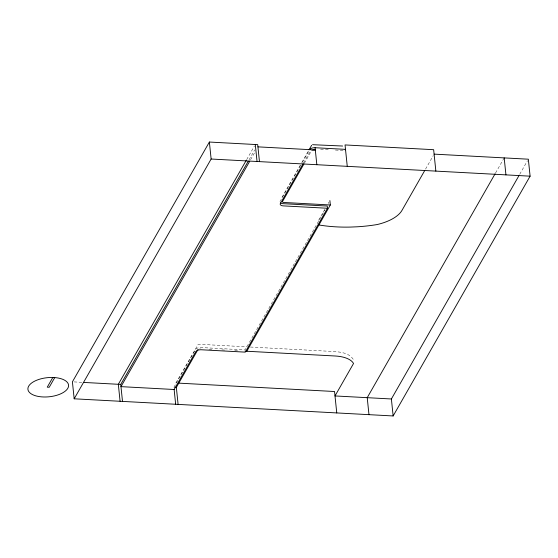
<?xml version="1.0" encoding="UTF-8"?>
<svg xmlns="http://www.w3.org/2000/svg" width="558" height="558" viewBox="0 0 558 558"><rect width="100%" height="100%" fill="white"/><g stroke="black" fill="none" stroke-linecap="round" stroke-linejoin="round"><path stroke-width="0.42" stroke-dasharray="2.79 2.09" d="M281.999 197.295L301.327 163.32M246.65 159.637L254.427 146.022M249.063 159.769L254.678 149.935M250.591 159.714L254.908 152.153M301.752 162.573L308.588 150.604M175.889 382.983L197.999 344.677L199.883 344.314L246.894 346.846M173.908 387.28L195.537 349.406A4.394 2.065 -5.9 0 1 200.943 347.543L245.06 349.915L325.084 209.815M300.671 165.342L280.102 201.361A4.394 2.065 -5.9 0 0 279.983 201.633M302.387 162.343L309.244 150.339M303.475 163.062L309.899 151.804A4.394 2.065 -5.9 0 1 311.497 150.576M304.347 163.264L311.615 150.548M324.805 209.431L318.465 220.536L318.618 222.007M328.188 203.51L329.032 202.031M425.538 169.13L433.245 155.626M495.539 173.022L503.748 158.653M519.707 174.326L527.484 160.711M343.058 150.458L333.503 149.949M200.343 348.75L200.022 348.743A1.869 0.879 -5.9 0 0 199.778 348.75M320.585 149.258L330.057 149.767M250.375 347.034L334.821 351.575C341.308 352.126 349.168 353.193 353.075 359.073L353.228 360.545M208.943 349.21L213.247 349.441M221.847 349.901L226.15 350.138M234.751 350.598L239.054 350.829M74.151 381.916L81.949 382.335"/><path stroke-width="0.84" d="M329.883 200.552L330.336 204.981L283.583 202.456A1.869 0.879 -5.9 0 1 282.474 201.605L282.557 201.41M52.794 377.494L47.263 387.175L49.223 387.28L54.747 377.599M259.463 161.625L257.705 144.641L209.376 142.039L72.414 381.825L74.172 398.803L393.139 415.961L530.1 176.175L528.342 159.197L434.103 154.127M74.172 398.803L211.133 159.023L209.376 142.039M246.218 160.397L118.331 384.295L120.082 401.272M122.502 401.404L120.744 384.42L248.198 161.283M249.726 161.227L120.974 386.638L174.138 389.498L195.767 351.624A4.394 2.065 -5.9 0 1 201.173 349.761L245.29 352.133L327.469 208.26L327.239 206.048L283.122 203.677A4.394 2.065 -5.9 0 1 280.493 202.903M309.02 149.858L311.636 145.289M303.043 163.808L280.332 203.572A4.394 2.065 -5.9 0 0 283.352 205.888L327.469 208.26M178.1 404.397L176.342 387.412L198.041 349.42M282.474 201.571L303.922 164.01M246.796 351.247L330.336 204.981M424.68 170.629L401.969 210.387A38.021 17.849 -5.9 0 1 377.145 224.553A90.954 42.701 -5.9 0 1 357.232 226.792L350.584 227.071A90.954 42.701 -5.9 0 1 318.925 224.965M495.106 173.782L367.22 397.68L368.978 414.657M393.139 415.961L391.388 398.977L518.842 175.84M312.522 144.689L342.605 146.029M309.676 149.593A4.394 2.065 -5.9 0 1 315.082 147.724L345.5 149.363L345.304 149.69A2.225 1.046 -5.9 0 1 345.137 149.844M257.935 146.859L315.312 149.942A4.394 2.065 -5.9 0 0 312.501 150.235M211.133 159.023L530.1 176.175M245.074 351.149L335.274 356.004A26.233 12.318 -5.9 0 1 353.535 363.502L335.002 395.943L391.388 398.977M178.49 383.123L334.542 391.514L336.76 412.927M83.679 382.425L120.744 384.42M174.717 387.322L176.342 387.412M504.181 157.893L505.939 174.877M435.861 171.111L433.65 149.697L345.046 144.934L347.257 166.347M315.082 147.724L316.832 164.708M255.292 144.508L257.043 161.492M174.138 389.498L175.658 404.264M53.791 377.515L51.19 377.459A20.43 9.591 -5.9 0 0 28.751 391.556A20.43 9.591 -5.9 0 0 61.771 393.334A20.43 9.591 -5.9 0 0 56.295 377.738L53.791 377.515"/></g></svg>
